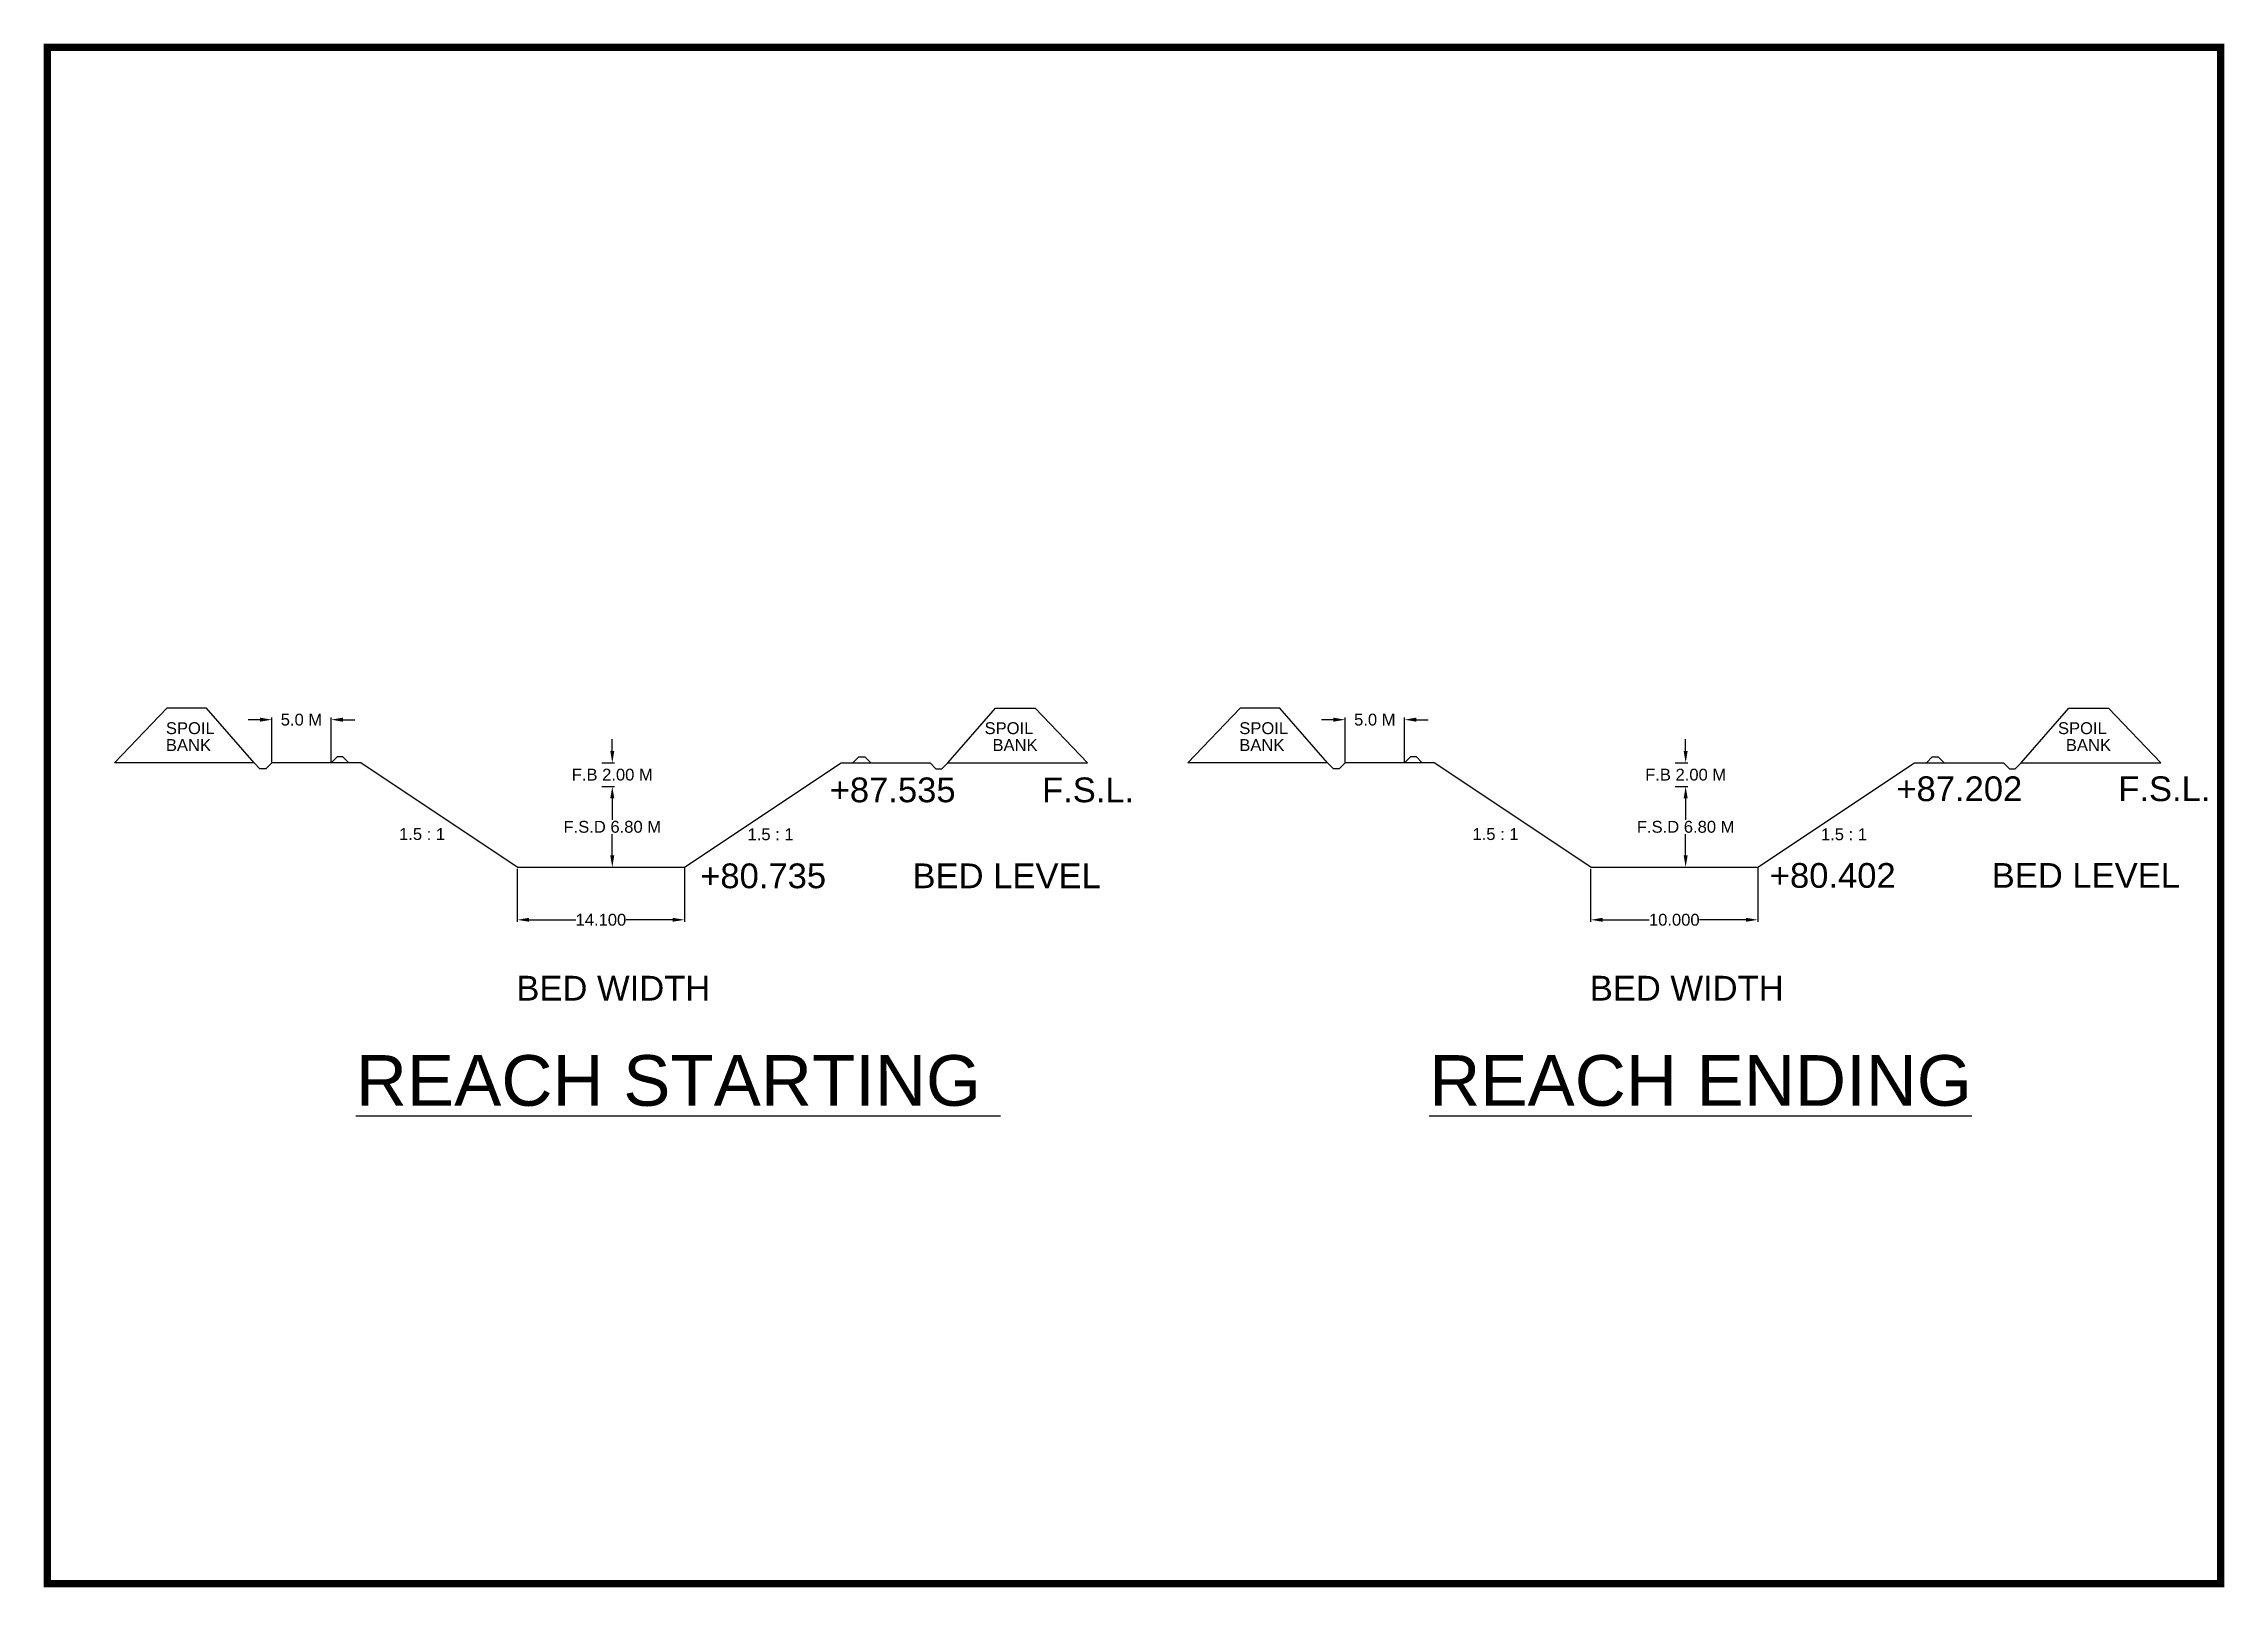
# Model space of a CAD drawing. Header units: inches. Extents: x 469 to 653, y 30 to 161.
import ezdxf

# ---------------------------------------------------------------- set-up
doc = ezdxf.new("R2010")
doc.units = ezdxf.units.IN
doc.header["$MEASUREMENT"] = 0
doc.layers.add('TEXT', color=5, linetype='Continuous')
doc.styles.get("Standard").update_dxf_attribs({"font": 'arial.ttf'})
doc.dimstyles.get("Standard").update_dxf_attribs({"dimtxt": 0.18, "dimasz": 0.18, "dimexe": 0.18, "dimexo": 0.0625, "dimgap": 0.09, "dimtad": 0, "dimtih": 1, "dimtoh": 1, "dimdec": 4, "dimzin": 0, "dimdsep": 46, "dimtxsty": 'Standard', "dimcen": 0.09, "dimadec": 0, "dimazin": 0, "dimtfac": 1, "dimtdec": 4, "dimtofl": 0, "dimtmove": 0, "dimatfit": 3, "dimfxl": 0, "dimtolj": 1, "dimtzin": 0, "dimarcsym": 0})

# ---------------------------------------------------------------- blocks, each defined once
blk = doc.blocks.new('*D3')
at = {"color": 0, "lineweight": -2}
for p, q in [((508.9, 91.07), (508.9, 86.58)), ((523, 91.13), (523, 86.58)), ((509.9, 86.76), (513.84, 86.76)), ((522, 86.76), (518.07, 86.76))]:
    blk.add_line(p, q, dxfattribs=at)
at = {"color": 0}
for points in [[(509.9, 86.93), (509.9, 86.6), (508.9, 86.76)], [(522, 86.93), (522, 86.6), (523, 86.76)]]:
    blk.add_solid(points, dxfattribs=at)
at = {"layer": 'Defpoints', "color": 0}
for p in [(508.9, 91.13), (523, 91.2), (523, 86.76)]:
    blk.add_point(p, dxfattribs=at)
at = {"color": 0, "insert": (515.95, 86.76), "char_height": 1, "attachment_point": 5}
blk.add_mtext('\\A1;14.100', dxfattribs=at)
blk = doc.blocks.new('*D7')
at = {"color": 0, "lineweight": -2}
for p, q in [((516.02, 98), (517.09, 98)), ((516.91, 97), (516.91, 95.2)), ((516.91, 92.2), (516.91, 93.99)), ((516.02, 91.2), (517.09, 91.2))]:
    blk.add_line(p, q, dxfattribs=at)
at = {"color": 0}
for points in [[(516.74, 97), (517.08, 97), (516.91, 98)], [(516.74, 92.2), (517.08, 92.2), (516.91, 91.2)]]:
    blk.add_solid(points, dxfattribs=at)
at = {"layer": 'Defpoints', "color": 0}
for p in [(515.95, 98), (516.91, 98), (515.95, 91.2)]:
    blk.add_point(p, dxfattribs=at)
at = {"color": 0, "insert": (516.91, 94.6), "char_height": 1, "attachment_point": 5}
blk.add_mtext('\\A1;F.S.D 6.80 M', dxfattribs=at)
blk = doc.blocks.new('*D4')
at = {"color": 0, "lineweight": -2}
for p, q in [((516.91, 101), (516.91, 102)), ((516.02, 100), (517.09, 100)), ((516.08, 98), (517.09, 98)), ((516.91, 97), (516.91, 96))]:
    blk.add_line(p, q, dxfattribs=at)
at = {"color": 0}
for points in [[(516.74, 101), (517.08, 101), (516.91, 100)], [(516.74, 97), (517.08, 97), (516.91, 98)]]:
    blk.add_solid(points, dxfattribs=at)
at = {"layer": 'Defpoints', "color": 0}
for p in [(515.95, 100), (516.91, 100), (516.02, 98)]:
    blk.add_point(p, dxfattribs=at)
at = {"color": 0, "insert": (516.91, 99), "char_height": 1, "attachment_point": 5}
blk.add_mtext('\\A1;F.B 2.00 M', dxfattribs=at)
blk = doc.blocks.new('*D8')
at = {"color": 0, "lineweight": -2}
for p, q in [((487.2, 103.64), (486.2, 103.64)), ((488.2, 100.06), (488.2, 103.82)), ((493.2, 100.06), (493.2, 103.82)), ((494.2, 103.64), (495.2, 103.64))]:
    blk.add_line(p, q, dxfattribs=at)
at = {"color": 0}
for points in [[(487.2, 103.81), (487.2, 103.47), (488.2, 103.64)], [(494.2, 103.81), (494.2, 103.47), (493.2, 103.64)]]:
    blk.add_solid(points, dxfattribs=at)
at = {"layer": 'Defpoints', "color": 0}
for p in [(493.2, 103.64), (488.2, 100), (493.2, 100)]:
    blk.add_point(p, dxfattribs=at)
at = {"color": 0, "insert": (490.7, 103.64), "char_height": 1, "attachment_point": 5}
blk.add_mtext('\\A1;5.0 M', dxfattribs=at)
blk = doc.blocks.new('*D5')
at = {"color": 0, "lineweight": -2}
for p, q in [((599.41, 91.07), (599.41, 86.58)), ((613.51, 91.13), (613.51, 86.58)), ((600.41, 86.76), (604.35, 86.76)), ((612.51, 86.76), (608.58, 86.76))]:
    blk.add_line(p, q, dxfattribs=at)
at = {"color": 0}
for points in [[(600.41, 86.93), (600.41, 86.6), (599.41, 86.76)], [(612.51, 86.93), (612.51, 86.6), (613.51, 86.76)]]:
    blk.add_solid(points, dxfattribs=at)
at = {"layer": 'Defpoints', "color": 0}
for p in [(599.41, 91.13), (613.51, 91.2), (613.51, 86.76)]:
    blk.add_point(p, dxfattribs=at)
at = {"color": 0, "insert": (606.46, 86.76), "char_height": 1, "attachment_point": 5}
blk.add_mtext('\\A1;10.000', dxfattribs=at)
blk = doc.blocks.new('*D9')
at = {"color": 0, "lineweight": -2}
for p, q in [((606.53, 98), (607.6, 98)), ((607.42, 97), (607.42, 95.2)), ((607.42, 92.2), (607.42, 93.99)), ((606.53, 91.2), (607.6, 91.2))]:
    blk.add_line(p, q, dxfattribs=at)
at = {"color": 0}
for points in [[(607.25, 97), (607.59, 97), (607.42, 98)], [(607.25, 92.2), (607.59, 92.2), (607.42, 91.2)]]:
    blk.add_solid(points, dxfattribs=at)
at = {"layer": 'Defpoints', "color": 0}
for p in [(606.46, 98), (607.42, 98), (606.46, 91.2)]:
    blk.add_point(p, dxfattribs=at)
at = {"color": 0, "insert": (607.42, 94.6), "char_height": 1, "attachment_point": 5}
blk.add_mtext('\\A1;F.S.D 6.80 M', dxfattribs=at)
blk = doc.blocks.new('*D6')
at = {"color": 0, "lineweight": -2}
for p, q in [((607.42, 101), (607.42, 102)), ((606.53, 100), (607.6, 100)), ((606.59, 98), (607.6, 98)), ((607.42, 97), (607.42, 96))]:
    blk.add_line(p, q, dxfattribs=at)
at = {"color": 0}
for points in [[(607.25, 101), (607.59, 101), (607.42, 100)], [(607.25, 97), (607.59, 97), (607.42, 98)]]:
    blk.add_solid(points, dxfattribs=at)
at = {"layer": 'Defpoints', "color": 0}
for p in [(606.46, 100), (607.42, 100), (606.53, 98)]:
    blk.add_point(p, dxfattribs=at)
at = {"color": 0, "insert": (607.42, 99), "char_height": 1, "attachment_point": 5}
blk.add_mtext('\\A1;F.B 2.00 M', dxfattribs=at)
blk = doc.blocks.new('*D10')
at = {"color": 0, "lineweight": -2}
for p, q in [((577.71, 103.64), (576.71, 103.64)), ((578.71, 100.06), (578.71, 103.82)), ((583.71, 100.06), (583.71, 103.82)), ((584.71, 103.64), (585.71, 103.64))]:
    blk.add_line(p, q, dxfattribs=at)
at = {"color": 0}
for points in [[(577.71, 103.81), (577.71, 103.47), (578.71, 103.64)], [(584.71, 103.81), (584.71, 103.47), (583.71, 103.64)]]:
    blk.add_solid(points, dxfattribs=at)
at = {"layer": 'Defpoints', "color": 0}
for p in [(583.71, 103.64), (578.71, 100), (583.71, 100)]:
    blk.add_point(p, dxfattribs=at)
at = {"color": 0, "insert": (581.21, 103.64), "char_height": 1, "attachment_point": 5}
blk.add_mtext('\\A1;5.0 M', dxfattribs=at)

msp = doc.modelspace()

# ---------------------------------------------------------------- linework, layer by layer
at = {"color": 106}
for p, q in [((479.33743, 104.60573), (474.9368, 99.99577)), ((482.68593, 104.60573), (479.33743, 104.60573)), ((486.70277, 99.99577), (482.68593, 104.60573)), ((545.20277, 99.99577), (549.21961, 104.60573)), ((549.21961, 104.60573), (552.5681, 104.60573)), ((552.5681, 104.60573), (556.96873, 99.99577)), ((569.84952, 104.60573), (565.44889, 99.99577)), ((573.19802, 104.60573), (569.84952, 104.60573)), ((577.21486, 99.99577), (573.19802, 104.60573)), ((635.71486, 99.99577), (639.7317, 104.60573)), ((639.7317, 104.60573), (643.0802, 104.60573)), ((643.0802, 104.60573), (647.48082, 99.99577)), ((486.70277, 99.99577), (474.9368, 99.99577)), ((487.20277, 99.49577), (486.70277, 99.99577)), ((487.70277, 99.49577), (487.20277, 99.49577)), ((487.70277, 99.49577), (488.20277, 99.99577)), ((495.70277, 99.99577), (488.20277, 99.99577)), ((493.70277, 100.49577), (493.20277, 99.99577)), ((494.20277, 100.49577), (493.70277, 100.49577)), ((494.20277, 100.49577), (494.70277, 99.99577)), ((508.90277, 91.19577), (495.70277, 99.99577)), ((523.00277, 91.19577), (536.20277, 99.99577)), ((536.20277, 99.99577), (543.70277, 99.99577)), ((537.70277, 100.49577), (537.20277, 99.99577)), ((537.70277, 100.49577), (538.20277, 100.49577)), ((538.20277, 100.49577), (538.70277, 99.99577)), ((544.20277, 99.49577), (543.70277, 99.99577)), ((544.20277, 99.49577), (544.70277, 99.49577)), ((544.70277, 99.49577), (545.20277, 99.99577)), ((545.20277, 99.99577), (556.96873, 99.99577)), ((577.21486, 99.99577), (565.44889, 99.99577)), ((577.71486, 99.49577), (577.21486, 99.99577)), ((578.21486, 99.49577), (577.71486, 99.49577)), ((578.21486, 99.49577), (578.71486, 99.99577)), ((586.21486, 99.99577), (578.71486, 99.99577)), ((584.21486, 100.49577), (583.71486, 99.99577)), ((584.71486, 100.49577), (584.21486, 100.49577)), ((584.71486, 100.49577), (585.21486, 99.99577)), ((599.41486, 91.19577), (586.21486, 99.99577)), ((613.51486, 91.19577), (626.71486, 99.99577)), ((626.71486, 99.99577), (634.21486, 99.99577)), ((628.21486, 100.49577), (627.71486, 99.99577)), ((628.21486, 100.49577), (628.71486, 100.49577)), ((628.71486, 100.49577), (629.21486, 99.99577)), ((634.71486, 99.49577), (634.21486, 99.99577)), ((634.71486, 99.49577), (635.21486, 99.49577)), ((635.21486, 99.49577), (635.71486, 99.99577)), ((635.71486, 99.99577), (647.48082, 99.99577)), ((508.90277, 91.19577), (523.00277, 91.19577)), ((599.41486, 91.19577), (613.51486, 91.19577))]:
    msp.add_line(p, q, dxfattribs=at)
at = {"layer": 'TEXT', "lineweight": 25, "ltscale": 0.2, "const_width": 0.61707}
msp.add_lwpolyline([(469.26723, 160.35195), (652.53823, 160.35195), (652.53823, 30.7664), (469.26723, 30.7664)], close=True, dxfattribs=at)

# ---------------------------------------------------------------- texts
at = {"color": 106}
for s, p in [('SPOIL', (479.2698, 102.4241)), ('SPOIL', (548.3024, 102.4241)), ('SPOIL', (569.78189, 102.4241)), ('SPOIL', (638.81449, 102.4241)), ('BANK', (479.2698, 101.00206)), ('BANK', (548.96907, 101.00206)), ('BANK', (569.78189, 101.00206)), ('BANK', (639.48116, 101.00206)), ('1.5 : 1', (498.9311, 93.49226)), ('1.5 : 1', (528.31524, 93.47382)), ('1.5 : 1', (589.44319, 93.49226)), ('1.5 : 1', (618.82733, 93.47382))]:
    msp.add_text(s, height=1, dxfattribs=at).set_placement(p)
at = {"layer": 'TEXT', "color": 106, "lineweight": 25, "ltscale": 0.2}
for s, height, p in [('+87.535         F.S.L.', 2.0864248, (535.2435, 96.67755)), ('+87.202          F.S.L.', 2.0864248, (625.18724, 96.77085)), ('+80.735         BED LEVEL', 2.0864248, (524.32283, 89.42645)), ('+80.402          BED LEVEL', 2.0864248, (614.51462, 89.46289)), ('BED WIDTH', 2.086425, (508.82208, 79.95079)), ('BED WIDTH', 2.086425, (599.33417, 79.95079)), ('%%UREACH STARTING ', 4.2719994, (495.28712, 71.07593)), ('%%UREACH ENDING', 4.2719994, (585.79921, 71.07593))]:
    msp.add_text(s, height=height, dxfattribs=at).set_placement(p)

# ---------------------------------------------------------------- dimensions: what is measured, and where the dimension line sits
at = {"color": 106}
for base, p1, p2, text, picture, middle in [((493.20277, 103.64045), (488.20277, 99.99577), (493.20277, 99.99577), '5.0 M', '*D8', (490.70277, 103.64045)), ((583.71486, 103.64045), (578.71486, 99.99577), (583.71486, 99.99577), '5.0 M', '*D10', (581.21486, 103.64045)), ((523.00277, 86.76253), (508.90277, 91.13327), (523.00277, 91.19577), '14.100', '*D3', (515.95277, 86.76253)), ((613.51486, 86.76253), (599.41486, 91.13327), (613.51486, 91.19577), '10.000', '*D5', (606.46486, 86.76253))]:
    dim = msp.add_linear_dim(base=base, p1=p1, p2=p2, text=text, dimstyle='Standard', override={"dimtxt": 1, "dimasz": 1}, dxfattribs=at)
    dim.commit()
    dim.dimension.update_dxf_attribs({"geometry": picture, "text_midpoint": middle})
for base, p1, p2, text, picture, middle in [((516.90885, 99.99577), (516.01527, 97.99577), (515.95277, 99.99577), 'F.B 2.00 M', '*D4', (516.90885, 98.99577)), ((607.42094, 99.99577), (606.52736, 97.99577), (606.46486, 99.99577), 'F.B 2.00 M', '*D6', (607.42094, 98.99577)), ((516.90885, 97.99577), (515.95277, 91.19577), (515.95277, 97.99577), 'F.S.D 6.80 M', '*D7', (516.90885, 94.59577)), ((607.42094, 97.99577), (606.46486, 91.19577), (606.46486, 97.99577), 'F.S.D 6.80 M', '*D9', (607.42094, 94.59577))]:
    dim = msp.add_linear_dim(base=base, p1=p1, p2=p2, angle=90, text=text, dimstyle='Standard', override={"dimtxt": 1, "dimasz": 1}, dxfattribs=at)
    dim.commit()
    dim.dimension.update_dxf_attribs({"geometry": picture, "text_midpoint": middle})

doc.saveas('drawing.dxf')
